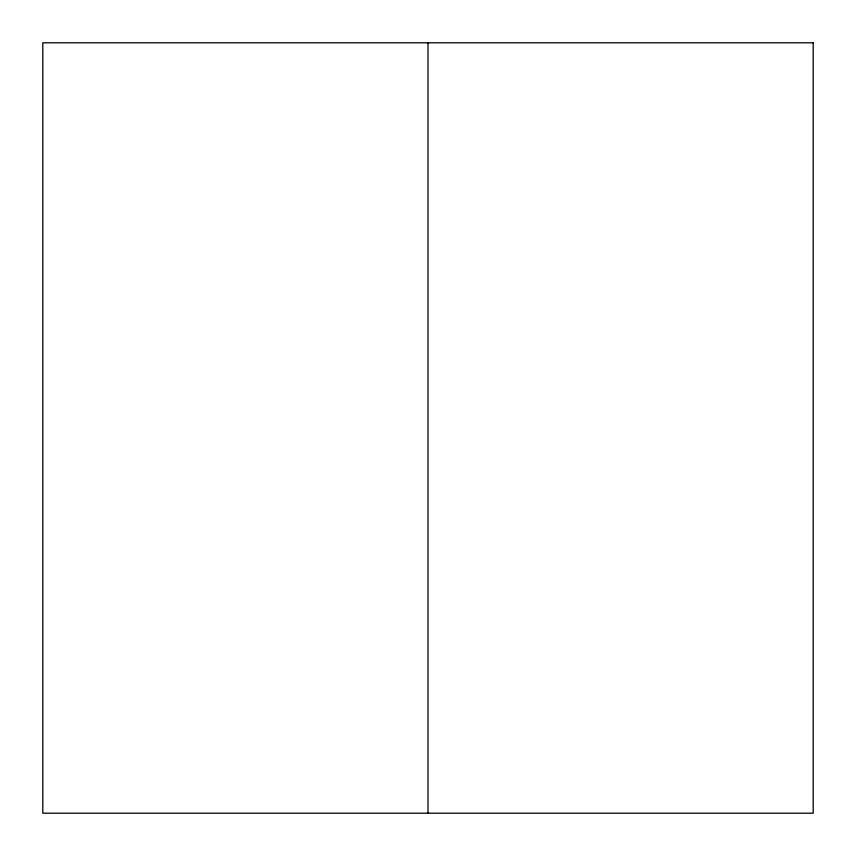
<?xml version="1.0" encoding="UTF-8"?>
<svg xmlns="http://www.w3.org/2000/svg" width="856" height="856" viewBox="0 0 856 856"><rect width="100%" height="100%" fill="white"/><g stroke="black" fill="none" stroke-linecap="round" stroke-linejoin="round"><path stroke-width="1.28" d="M428 42.8L428 813.2M813.2 42.8L42.8 42.8L42.8 813.2L813.2 813.2L813.2 42.8"/></g></svg>
